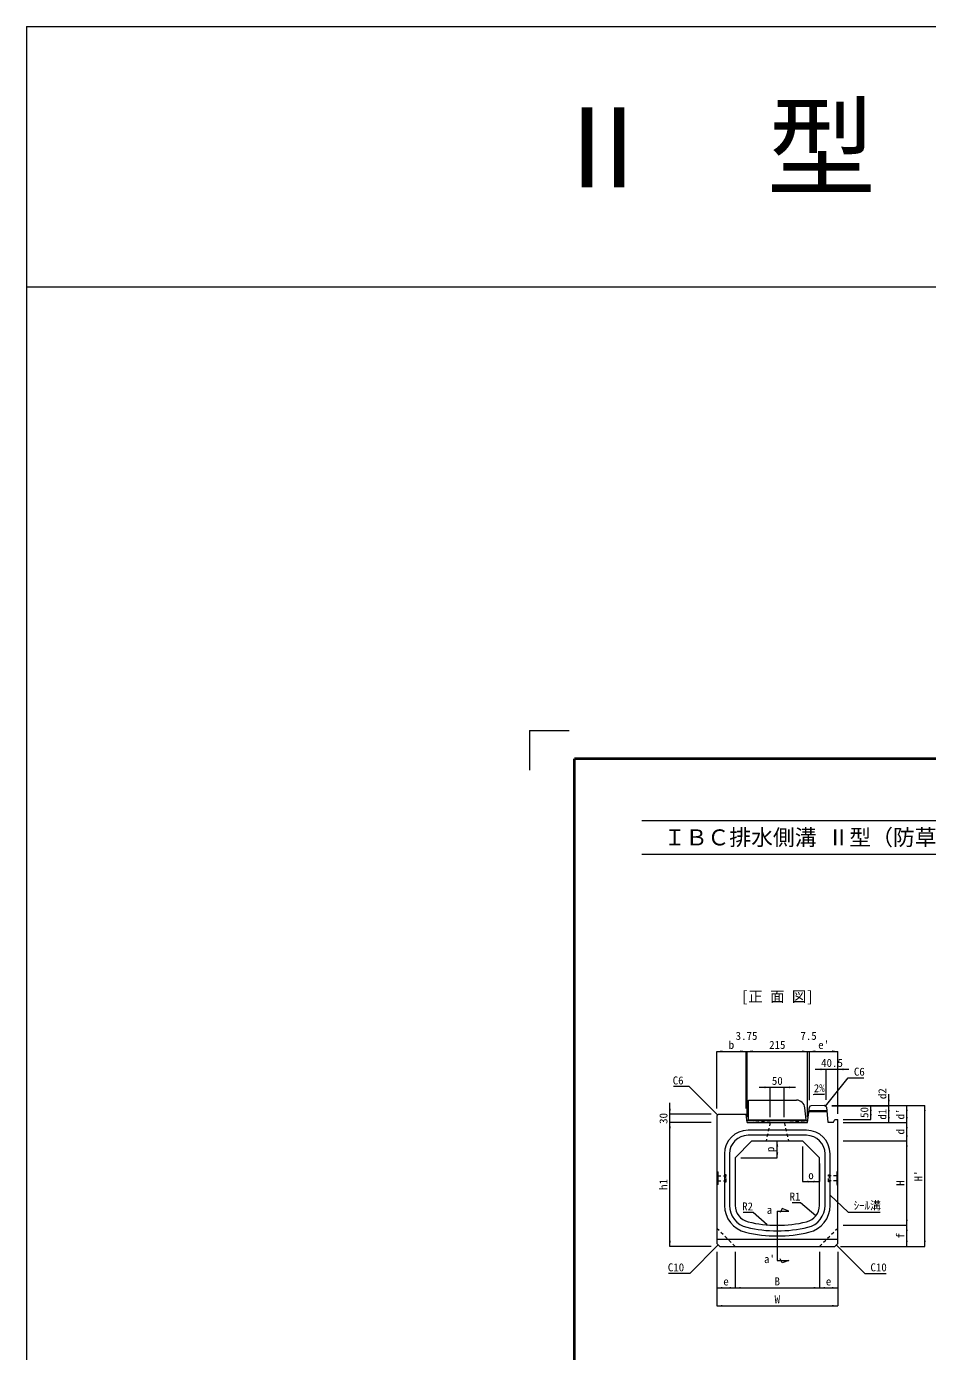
# Model space of a CAD drawing. Units: millimetres at full size. Extents: x 88303 to 103503, y -4520 to 5263.
# Drawn here: x 88303 to 91509, y 549 to 5263 of the extents above; entities that cross this region are included whole.
import ezdxf
from ezdxf.enums import TextEntityAlignment as Align

# ---------------------------------------------------------------- set-up
doc = ezdxf.new("R2010")
doc.units = ezdxf.units.MM
doc.header["$LTSCALE"] = 15
for name, pattern in [('USER1', [1.35, 0.75, -0.6]), ('USER2', [28.575, 19.05, -3.175, 3.175, -3.175]), ('USER3', [1.35, 0.75, -0.6])]:
    doc.linetypes.add(name, pattern=pattern)
for name, color, linetype, lineweight in [('0_2', 7, 'Continuous', 9), ('Defpoints_3', 7, 'Continuous', 13), ('インサート', 3, 'USER3', 9), ('図枠', 7, 'Continuous', 5), ('境界ブロック', 102, 'Continuous', 13), ('寸法線', 7, 'Continuous', 13), ('引出線', 4, 'Continuous', 13), ('排水孔', 30, 'Continuous', 5), ('本体', 2, 'Continuous', 13), ('枠', 5, 'Continuous', 20), ('目地', 132, 'Continuous', 5)]:
    doc.layers.add(name, color=color, linetype=linetype, lineweight=lineweight)
doc.layers.add('文字', color=7, linetype='Continuous')
doc.styles.add('ＭＳ ゴシック', font='')
doc.styles.get('ＭＳ ゴシック').set_extended_font_data('MS Gothic')

# ---------------------------------------------------------------- blocks, each defined once
blk = doc.blocks.new('filled_arrow')
at = {"color": 0, "linetype": 'Continuous', "lineweight": -2}
blk.add_solid([(7.5, 1.25), (0, 0), (7.5, -1.25)], dxfattribs=at)

msp = doc.modelspace()

# ---------------------------------------------------------------- linework, layer by layer
at = {"layer": 'Defpoints_3'}
for q in [(90234.54, 2758.13), (90093.12, 2616.71)]:
    msp.add_line((90093.12, 2758.13), q, dxfattribs=at)
at = {"layer": 'インサート'}
for p, q in [((90763.03, 1173.74), (90790.03, 1173.74)), ((90763.03, 1173.74), (90763.03, 1156.74)), ((90763.03, 1156.74), (90790.03, 1156.74)), ((90793.03, 1177.74), (90790.03, 1177.74)), ((90790.03, 1177.74), (90790.03, 1152.74)), ((90790.03, 1152.74), (90793.03, 1152.74)), ((90793.03, 1152.74), (90793.03, 1177.74)), ((91156.63, 1177.74), (91159.63, 1177.74)), ((91156.63, 1152.74), (91156.63, 1177.74)), ((91159.63, 1152.74), (91156.63, 1152.74)), ((91159.63, 1177.74), (91159.63, 1152.74)), ((91186.63, 1173.74), (91159.63, 1173.74)), ((91186.63, 1156.74), (91159.63, 1156.74)), ((91186.63, 1173.74), (91186.63, 1156.74))]:
    msp.add_line(p, q, dxfattribs=at)
at = {"layer": '図枠', "lineweight": 40}
for p in [(93953.12, 2658.13), (90253.12, -2841.87)]:
    msp.add_line(p, (90253.12, 2658.13), dxfattribs=at)
at = {"layer": '図枠', "lineweight": 13}
for p, q in [((90493.12, 2438.13), (93713.12, 2438.13)), ((90493.12, 2318.13), (93713.12, 2318.13))]:
    msp.add_line(p, q, dxfattribs=at)
at = {"layer": '境界ブロック'}
for p, q in [((90872.33, 1443.24), (91043.18, 1443.24)), ((90872.33, 1373.24), (90872.33, 1443.24)), ((91077.33, 1373.24), (91073.03, 1416.22)), ((90872.33, 1373.24), (91077.33, 1373.24))]:
    msp.add_line(p, q, dxfattribs=at)
msp.add_arc((91043.18, 1413.24), 30, 5.71059, 90, dxfattribs=at)
at = {"layer": '寸法線'}
for p, q in [((90759.83, 1616.98), (90863.58, 1616.98)), ((90759.83, 1413.24), (90759.83, 1616.98)), ((90823.58, 1616.98), (90907.33, 1616.98)), ((90863.58, 1413.24), (90863.58, 1616.98)), ((90863.58, 1413.24), (90863.58, 1616.98)), ((90867.33, 1383.24), (90867.33, 1616.98)), ((90867.33, 1616.98), (91082.33, 1616.98)), ((90867.33, 1383.24), (90867.33, 1616.98)), ((91042.33, 1616.98), (91129.83, 1616.98)), ((91082.33, 1383.24), (91082.33, 1616.98)), ((91082.33, 1383.24), (91082.33, 1616.98)), ((91089.83, 1443.24), (91089.83, 1616.98)), ((91089.83, 1616.98), (91189.83, 1616.98)), ((91089.83, 1443.24), (91089.83, 1616.98)), ((91189.83, 1394.43), (91189.83, 1616.98)), ((91109.33, 1552.98), (91229.83, 1552.98)), ((91149.33, 1444.43), (91149.33, 1552.98)), ((91189.83, 1394.43), (91189.83, 1552.98)), ((90909.83, 1488.98), (91039.83, 1488.98)), ((90949.83, 1383.24), (90949.83, 1488.98)), ((90999.83, 1383.24), (90999.83, 1488.98)), ((91371.64, 1383.24), (91371.64, 1464.43)), ((90592.72, 1323.24), (90592.72, 1433.24)), ((91169.33, 1424.43), (91435.64, 1424.43)), ((91169.33, 1424.43), (91371.64, 1424.43)), ((91169.33, 1424.43), (91499.64, 1424.43)), ((91169.33, 1424.43), (91307.64, 1424.43)), ((91169.43, 1423.24), (91371.64, 1423.24)), ((91169.43, 1423.24), (91371.64, 1423.24)), ((91307.64, 1374.43), (91307.64, 1424.43)), ((91371.64, 1363.24), (91371.64, 1423.24)), ((91435.64, 1363.24), (91435.64, 1424.43)), ((91499.64, 923.24), (91499.64, 1424.43)), ((90739.83, 1393.24), (90592.72, 1393.24)), ((91209.83, 1374.43), (91307.64, 1374.43)), ((90592.72, 923.24), (90592.72, 1363.24)), ((90739.83, 1363.24), (90592.72, 1363.24)), ((90739.83, 1363.24), (90592.72, 1363.24)), ((91209.83, 1363.24), (91435.64, 1363.24)), ((91209.83, 1363.24), (91435.64, 1363.24)), ((91209.83, 1363.24), (91371.64, 1363.24)), ((91435.64, 1298.24), (91435.64, 1363.24)), ((90904.83, 1298.24), (90974.83, 1298.24)), ((90974.83, 1238.24), (90974.83, 1298.24)), ((91064.83, 1278.24), (91064.83, 1153.5)), ((91209.83, 1298.24), (91435.64, 1298.24)), ((91209.83, 1298.24), (91435.64, 1298.24)), ((91435.64, 998.24), (91435.64, 1298.24)), ((90844.83, 1238.24), (90974.83, 1238.24)), ((91124.83, 1218.24), (91124.83, 1153.5)), ((91064.83, 1153.5), (91124.83, 1153.5)), ((91209.83, 998.24), (91435.64, 998.24)), ((91209.83, 998.24), (91435.64, 998.24)), ((91435.64, 923.24), (91435.64, 998.24)), ((90739.83, 923.24), (90592.72, 923.24)), ((90759.83, 903.24), (90759.83, 775.46)), ((90759.83, 903.24), (90759.83, 711.46)), ((90824.83, 903.24), (90824.83, 775.46)), ((90824.83, 903.24), (90824.83, 775.46)), ((91124.83, 903.24), (91124.83, 775.46)), ((91124.83, 903.24), (91124.83, 775.46)), ((91189.83, 903.24), (91189.83, 775.46)), ((91189.83, 903.24), (91189.83, 711.46)), ((91199.83, 923.24), (91435.64, 923.24)), ((91199.83, 923.24), (91499.64, 923.24)), ((90759.83, 775.46), (90824.83, 775.46)), ((90824.83, 775.46), (91124.83, 775.46)), ((91124.83, 775.46), (91189.83, 775.46)), ((90759.83, 711.46), (91189.83, 711.46))]:
    msp.add_line(p, q, dxfattribs=at)
at = {"layer": '引出線', "linetype": 'USER2', "lineweight": 9}
msp.add_line((90974.83, 1048.24), (90974.83, 873.24), dxfattribs=at)
at = {"layer": '引出線', "lineweight": 9}
for p, q in [((90974.83, 1048.24), (91016.47, 1048.24)), ((90991.71, 1057.44), (90984.55, 1043.12)), ((91016.47, 1048.24), (90991.71, 1057.44)), ((90974.83, 873.24), (91016.47, 873.24)), ((90991.71, 864.04), (90984.55, 878.36)), ((91016.47, 873.24), (90991.71, 864.04))]:
    msp.add_line(p, q, dxfattribs=at)
at = {"layer": '引出線'}
for points in [[(91146.58, 1421.38), (91227.32, 1522.84), (91282.65, 1522.84)], [(90762.83, 1390.24), (90661.37, 1491.7), (90606.04, 1491.7)], [(91162.83, 1105.45), (91226.73, 1044.85), (91340.69, 1044.85)], [(90939.23, 999.65), (90888.49, 1043.45), (90853.46, 1043.45)], [(91111.9, 1031.56), (91057.51, 1078.5), (91027.97, 1078.5)], [(90764.83, 928.24), (90663.37, 826.78), (90587.94, 826.78)], [(91184.83, 928.24), (91286.29, 826.78), (91361.72, 826.78)]]:
    msp.add_lwpolyline(points, dxfattribs=at)
at = {"layer": '引出線', "lineweight": 9}
msp.add_lwpolyline([(91102.17, 1463.24), (91142.53, 1464.05), (91106.6, 1463.33)], dxfattribs=at)
at = {"layer": '排水孔', "linetype": 'USER1', "lineweight": 9}
for p, q in [((90949.83, 1363.24), (90866.33, 1371.24)), ((90999.83, 1363.24), (91083.33, 1371.24)), ((90949.83, 1363.24), (90934.83, 1298.24)), ((90999.83, 1363.24), (91014.83, 1298.24))]:
    msp.add_line(p, q, dxfattribs=at)
at = {"layer": '本体'}
for p, q in [((91082.33, 1363.24), (91089.19, 1418.09)), ((91143.33, 1424.31), (91095.02, 1423.34)), ((91149.83, 1418.45), (91143.33, 1424.31)), ((91149.83, 1418.45), (91154.33, 1364.43)), ((90765.83, 1393.24), (90759.83, 1387.24)), ((90759.83, 1387.24), (90759.83, 933.24)), ((90765.83, 1393.24), (90863.58, 1393.24)), ((90867.33, 1363.24), (90863.58, 1393.24)), ((91174.83, 1364.43), (91179.83, 1374.43)), ((91179.83, 1374.43), (91189.83, 1374.43)), ((91189.83, 933.24), (91189.83, 1374.43)), ((90867.33, 1363.24), (91082.33, 1363.24)), ((91154.33, 1364.43), (91174.83, 1364.43)), ((90824.83, 1238.24), (90884.83, 1298.24)), ((90884.83, 1298.24), (91064.83, 1298.24)), ((91064.83, 1298.24), (91124.83, 1238.24)), ((90824.83, 1238.24), (90824.83, 1068.77)), ((91124.83, 1068.77), (91124.83, 1238.24)), ((90759.83, 933.24), (90769.83, 923.24)), ((90769.83, 923.24), (91179.83, 923.24)), ((91179.83, 923.24), (91189.83, 933.24))]:
    msp.add_line(p, q, dxfattribs=at)
at = {"layer": '本体', "lineweight": 9}
for p, q in [((90866.33, 1371.24), (91083.33, 1371.24)), ((90759.83, 1189.74), (90763.03, 1187.74)), ((90763.03, 1187.74), (90763.03, 1142.74)), ((91189.83, 1189.74), (91186.63, 1187.74)), ((91186.63, 1187.74), (91186.63, 1142.74)), ((90763.03, 1142.74), (90759.83, 1140.74)), ((91186.63, 1142.74), (91189.83, 1140.74)), ((90759.83, 948.24), (91189.83, 948.24))]:
    msp.add_line(p, q, dxfattribs=at)
at = {"layer": '本体', "linetype": 'USER1', "lineweight": 9}
for p, q in [((90759.83, 988.24), (90824.83, 923.24)), ((91124.83, 923.24), (91189.83, 988.24))]:
    msp.add_line(p, q, dxfattribs=at)
at = {"layer": '本体'}
for centre, radius, start, end in [((91095.14, 1417.34), 6, 91.14576, 172.87498), ((90884.83, 1068.77), 60, 180, 256.65764), ((91064.83, 1068.77), 60, 283.34236, 0), ((90974.83, 1448.24), 450, 256.65764, 283.34236)]:
    msp.add_arc(centre, radius, start, end, dxfattribs=at)
at = {"layer": '枠'}
for p, q in [((88303.12, 5263.01), (88303.12, -4520.17)), ((88303.12, 5263.01), (95903.12, 5263.01)), ((88303.12, 4336.43), (95903.12, 4336.43))]:
    msp.add_line(p, q, dxfattribs=at)
at = {"layer": '目地'}
for p, q in [((91151.26, 1401.24), (91087.08, 1401.24)), ((91150.93, 1405.24), (91087.58, 1405.24)), ((91078.83, 1336.24), (90870.83, 1336.24)), ((91078.83, 1318.24), (90870.83, 1318.24)), ((90786.83, 1252.24), (90786.83, 1068.77)), ((90804.83, 1252.24), (90804.83, 1068.77)), ((91144.83, 1068.77), (91144.83, 1252.24)), ((91162.83, 1068.77), (91162.83, 1252.24))]:
    msp.add_line(p, q, dxfattribs=at)
for centre, radius, start, end in [((90870.83, 1252.24), 84, 90, 180), ((91078.83, 1252.24), 84, 0, 90), ((90870.83, 1252.24), 66, 90, 180), ((91078.83, 1252.24), 66, 0, 90), ((90884.83, 1068.77), 98, 180, 256.65764), ((90884.83, 1068.77), 80, 180, 256.65764), ((91064.83, 1068.77), 80, 283.34236, 0), ((91064.83, 1068.77), 98, 283.34236, 0), ((90974.83, 1448.24), 470, 256.65764, 283.34236), ((90974.83, 1448.24), 488, 256.65764, 283.34236)]:
    msp.add_arc(centre, radius, start, end, dxfattribs=at)

# ---------------------------------------------------------------- block references
at = {"layer": '寸法線', "xscale": 2.67, "yscale": 2.67}
for p in [(90759.83, 1616.98), (90867.33, 1616.98), (90867.33, 1616.98), (91089.83, 1616.98), (91089.83, 1616.98), (91189.83, 1552.98), (90999.83, 1488.98), (91064.83, 1153.5), (90759.83, 775.46), (90824.83, 775.46), (91124.83, 775.46), (90759.83, 711.46)]:
    msp.add_blockref('filled_arrow', p, dxfattribs=at)
for p, rotation in [((90863.58, 1616.98), 180), ((90863.58, 1616.98), 180), ((91082.33, 1616.98), 180), ((91082.33, 1616.98), 180), ((91189.83, 1616.98), 180), ((91149.33, 1552.98), 180), ((90949.83, 1488.98), 180), ((91307.64, 1424.43), 270), ((91371.64, 1424.43), 90), ((91371.64, 1423.24), 270), ((91371.64, 1423.24), 270), ((91435.64, 1424.43), 270), ((91499.64, 1424.43), 270), ((90592.72, 1393.24), 90), ((91307.64, 1374.43), 90), ((91371.64, 1363.24), 90), ((91435.64, 1363.24), 90), ((90592.72, 1363.24), 270), ((90592.72, 1363.24), 270), ((91435.64, 1363.24), 270), ((90974.83, 1298.24), 270), ((91435.64, 1298.24), 90), ((91435.64, 1298.24), 270), ((90974.83, 1238.24), 90), ((91124.83, 1153.5), 180), ((91435.64, 998.24), 90), ((91435.64, 998.24), 270), ((90592.72, 923.24), 90), ((91435.64, 923.24), 90), ((91499.64, 923.24), 90), ((90824.83, 775.46), 180), ((91124.83, 775.46), 180), ((91189.83, 775.46), 180), ((91189.83, 711.46), 180)]:
    msp.add_blockref('filled_arrow', p, dxfattribs=dict(at, rotation=rotation))
at = {"layer": '引出線', "lineweight": 9, "xscale": 0.133, "yscale": 0.133, "rotation": 1.1}
msp.add_blockref('filled_arrow', (91102.17, 1463.24), dxfattribs=at)
at = {"layer": '引出線', "xscale": 0.133, "yscale": 0.133}
for p, rotation in [((91146.58, 1421.38), 51.5), ((90762.83, 1390.24), 135), ((91162.83, 1105.45), 316.5), ((90939.23, 999.65), 139.2), ((91111.9, 1031.56), 139.2), ((90764.83, 928.24), 225), ((91184.83, 928.24), 315)]:
    msp.add_blockref('filled_arrow', p, dxfattribs=dict(at, rotation=rotation))

# ---------------------------------------------------------------- texts
at = {"layer": '0_2', "style": 'ＭＳ ゴシック'}
msp.add_text('Ⅱ\u3000型（防草タイプ）', height=284.8, dxfattribs=at).set_placement((92103.12, 4833.81), align=Align.MIDDLE_CENTER)
at = {"layer": '図枠', "style": 'ＭＳ ゴシック'}
msp.add_text('\u3000ＩＢＣ排水側溝 Ⅱ型（防草タイプ）', height=56.96, dxfattribs=at).set_placement((90493.12, 2378.13), align=Align.MIDDLE_LEFT)
at = {"layer": '寸法線', "style": 'ＭＳ ゴシック'}
for s, p in [('b', (90811.7, 1639.98)), ('3.75', (90865.45, 1671.98)), ('215', (90974.83, 1639.98)), ('7.5', (91086.08, 1671.98)), ("e'", (91139.83, 1639.98)), ('40.5', (91169.58, 1575.98)), ('50', (90974.83, 1511.98)), ('o', (91094.83, 1176.5)), ('e', (90792.33, 798.46)), ('B', (90974.83, 798.46)), ('e', (91157.33, 798.46)), ('W', (90974.83, 734.46))]:
    msp.add_text(s, height=28.48, dxfattribs=at).set_placement(p, align=Align.MIDDLE_CENTER)
for s, p in [('d2', (91348.64, 1466.3)), ('50', (91284.64, 1399.43)), ('30', (90569.72, 1378.24)), ('d1', (91348.64, 1393.24)), ("d'", (91412.64, 1393.83)), ('d', (91412.64, 1330.74)), ('p', (90949.32, 1268.24)), ("H'", (91476.64, 1173.83)), ('h1', (90569.72, 1143.24)), ('H', (91412.64, 1148.24)), ('f', (91412.64, 960.74))]:
    msp.add_text(s, height=28.48, rotation=90, dxfattribs=at).set_placement(p, align=Align.MIDDLE_CENTER)
at = {"layer": '引出線', "style": 'ＭＳ ゴシック'}
for s, p in [('C6', (91247.32, 1558.84)), ('ｼｰﾙ溝', (91246.73, 1082.53)), ('C10', (91306.29, 862.78))]:
    msp.add_text(s, height=28.48, dxfattribs=at).set_placement(p, align=Align.TOP_LEFT)
for s, p in [('C6', (90641.37, 1527.7)), ('R1', (91057.51, 1114.5)), ('R2', (90888.49, 1079.45)), ('C10', (90643.37, 862.78))]:
    msp.add_text(s, height=28.48, dxfattribs=at).set_placement(p, align=Align.TOP_RIGHT)
msp.add_text('2%', height=28.48, rotation=1.146, dxfattribs=at).set_placement((91123.84, 1500.29), align=Align.TOP_CENTER)
for s, p in [('a', (90947.02, 1052.94)), ("a'", (90947.02, 877.94))]:
    msp.add_text(s, height=28.48, dxfattribs=at).set_placement(p, align=Align.MIDDLE_CENTER)
at = {"layer": '文字', "style": 'ＭＳ ゴシック'}
msp.add_text('[正 面 図]', height=37.98, dxfattribs=at).set_placement((90974.83, 1812.24), align=Align.MIDDLE_CENTER)

doc.saveas('drawing.dxf')
